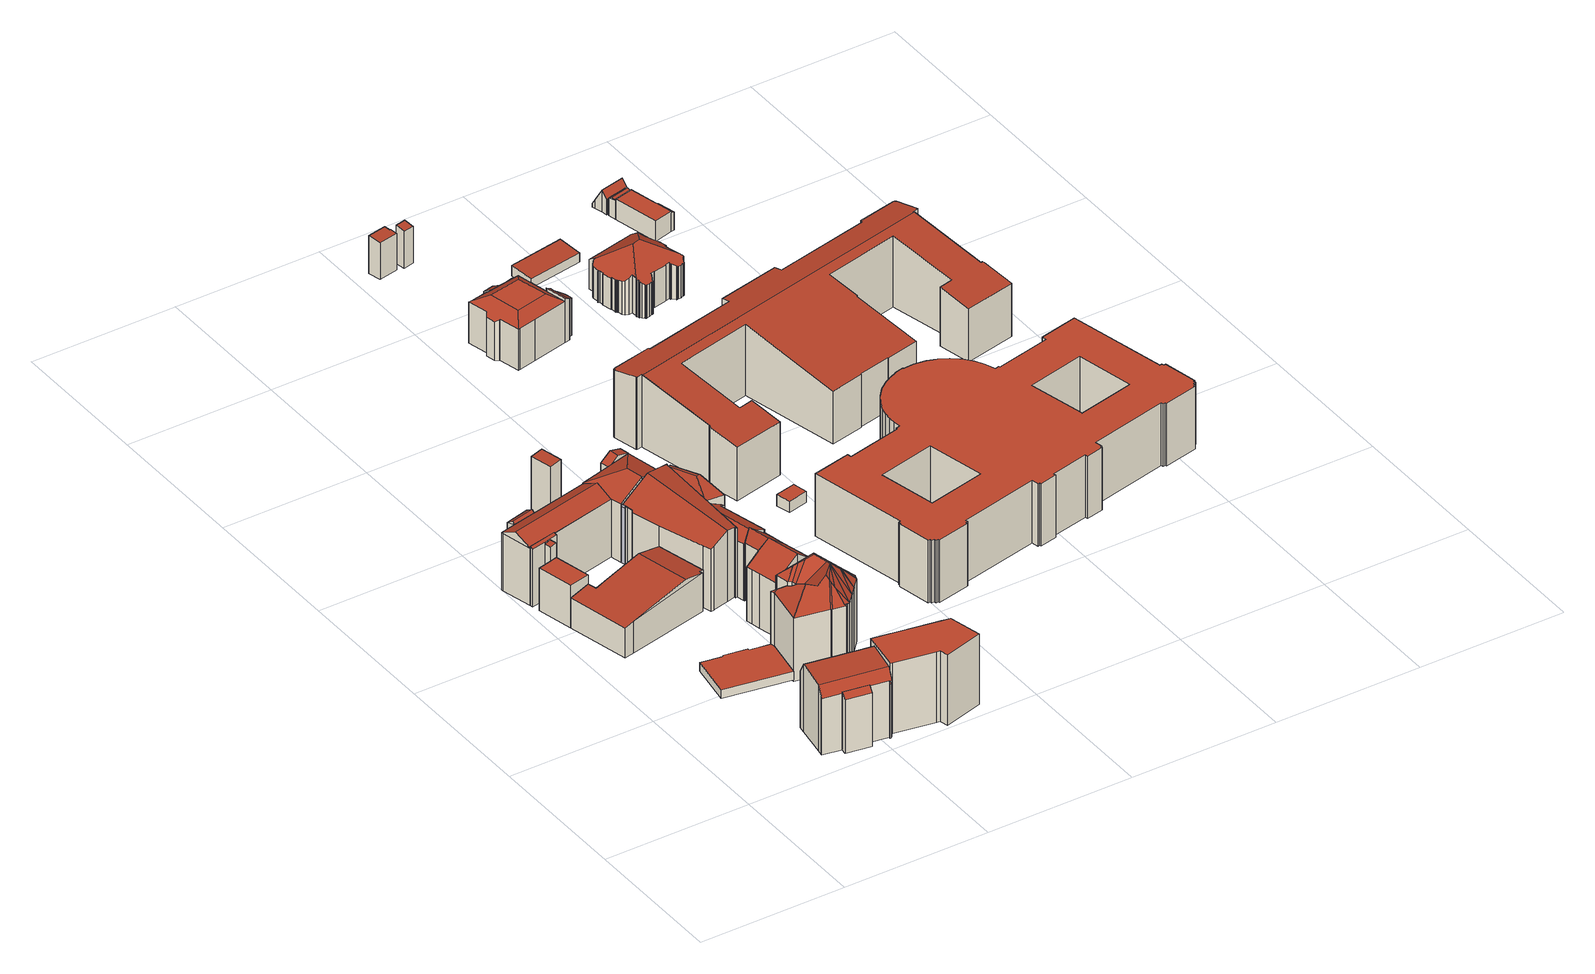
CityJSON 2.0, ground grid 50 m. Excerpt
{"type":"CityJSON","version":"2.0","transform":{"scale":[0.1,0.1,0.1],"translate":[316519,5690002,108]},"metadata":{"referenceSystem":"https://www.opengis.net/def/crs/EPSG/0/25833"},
"CityObjects":{
"building1":{"type":"Building","attributes":{"Gemeindeschluessel":14713000,"Geometrietyp2DReferenz":"3000","function":"31001_9998","roofType":"9999"},"children":["building1-1","building1-2"]},
"building1-1":{"type":"BuildingPart","attributes":{"Dachtyp_tdc":"tdcPolyFlatRoof","Dachneigung":34.8,"QualitaetDacherkennung":43,"Geometrietyp2DReferenz":"3000","roofType":"2100","measuredHeight":20.42},"parents":["building1"],"geometry":[{"type":"MultiSurface","lod":"2","boundaries":[[[0,1,2,3,4]],[[5,6,7,8,9]],[[6,0,4,7]],[[6,5,1,0]],[[4,3,8,7]],[[9,2,1,5]],[[9,8,3,2]]],"semantics":{"surfaces":[{"type":"WallSurface"},{"type":"RoofSurface"},{"type":"GroundSurface"},{"type":"ClosureSurface"}],"values":[0,0,0,1,2,0,3]}}]},
"building1-2":{"type":"BuildingPart","attributes":{"Dachtyp_tdc":"tdcCutGableRoof","Dachneigung":2.86,"QualitaetDacherkennung":53,"Geometrietyp2DReferenz":"3000","roofType":"9999","measuredHeight":24.01},"parents":["building1"],"geometry":[{"type":"MultiSurface","lod":"2","boundaries":[[[10,11,12,13]],[[11,14,15,12]],[[14,16,17,15]],[[16,18,19,17]],[[18,20,21,19]],[[20,22,23,21]],[[22,24,25,23]],[[24,26,27,25]],[[26,28,29,27]],[[28,30,31,29]],[[30,32,33,31]],[[32,34,35,33]],[[34,36,37,35]],[[36,38,39,37]],[[38,9,8,39]],[[2,40,41,3]],[[40,42,43,41]],[[42,44,45,43]],[[44,46,47,45]],[[46,10,13,47]],[[24,22,20,18,16,14,11,10,46]],[[44,42,40,2,9,38,36,34,32,30,28,26]],[[46,44,26,24]],[[13,12,15,17,19,21,23,25,27,29,31,33,35,37,39,8,3,41,43,45,47]],[[2,3,8,9]]],"semantics":{"surfaces":[{"type":"WallSurface"},{"type":"RoofSurface"},{"type":"GroundSurface"},{"type":"ClosureSurface"}],"values":[0,0,0,0,0,0,0,0,0,0,0,0,0,0,0,0,0,0,0,0,1,1,1,2,3]}}]},
"building2":{"type":"Building","attributes":{"Dachtyp_tdc":"tdcPolyFlatRoof","Gemeindeschluessel":14713000,"Dachneigung":0,"QualitaetDacherkennung":0,"Geometrietyp2DReferenz":"3000","BezugspunktDach":"2000","function":"31001_9998","measuredHeight":3},"geometry":[{"type":"MultiSurface","lod":"2","boundaries":[[[48,49,50,51,52,53,54,55,56,57,58]],[[58,57,59,60]],[[57,56,61,59]],[[56,55,62,61]],[[55,54,63,62]],[[54,53,64,63]],[[53,52,65,64]],[[52,51,66,65]],[[51,50,67,66]],[[50,49,68,67]],[[49,48,69,68]],[[48,58,60,69]],[[60,59,61,62,63,64,65,66,67,68,69]]],"semantics":{"surfaces":[{"type":"RoofSurface"},{"type":"WallSurface"},{"type":"GroundSurface"}],"values":[0,1,1,1,1,1,1,1,1,1,1,1,2]}}]},
"building3":{"type":"Building","attributes":{"name":"Hochschule für Musik und Theater Felix Mendelssohn Bartholdy","Dachtyp_tdc":"tdcFreeFormRoof","Gemeindeschluessel":14713000,"Dachneigung":10.02,"QualitaetDacherkennung":18,"Geometrietyp2DReferenz":"3000","function":"31001_3023","roofType":"5000","measuredHeight":14.96},"geometry":[{"type":"MultiSurface","lod":"2","boundaries":[[[70,71,72,73]],[[71,74,75,72]],[[74,76,77,75]],[[76,78,79,77]],[[78,80,81,79]],[[80,82,83,81]],[[82,84,85,83]],[[84,86,87,85]],[[86,70,73,87]],[[84,88,89,74,71,70,86]],[[88,82,80,78,76,89]],[[84,82,88]],[[76,74,89]],[[73,72,75,77,79,81,83,85,87]]],"semantics":{"surfaces":[{"type":"WallSurface"},{"type":"RoofSurface"},{"type":"GroundSurface"}],"values":[0,0,0,0,0,0,0,0,0,1,1,0,0,2]}}]},
"building4":{"type":"Building","attributes":{"name":"Hochschule für Musik und Theater Felix Mendelssohn Bartholdy","Gemeindeschluessel":14713000,"Geometrietyp2DReferenz":"3000","function":"31001_3023","roofType":"9999"},"children":["building4-1","building4-2","building4-3","building4-4","building4-5","building4-6","building4-7","building4-8","building4-9","building4-10"]},
"building4-1":{"type":"BuildingPart","attributes":{"Dachtyp_tdc":"tdcGableRoof","Dachneigung":28.05,"QualitaetDacherkennung":63,"Geometrietyp2DReferenz":"3000","roofType":"3100","measuredHeight":23.38},"parents":["building4"],"geometry":[{"type":"MultiSurface","lod":"2","boundaries":[[[90,91,92,93,94]],[[95,96,97,98]],[[99,100,101,102,103,104]],[[90,105,106,107,103,102,108,91]],[[109,104,103,107,110]],[[110,107,106]],[[95,100,99,96]],[[97,111,112,113,114,93,92,98]],[[109,110,112,111]],[[110,106,113,112]],[[106,105,115,114,113]],[[90,94,115,105]],[[94,93,114,115]],[[98,92,91,95]],[[96,99,104,109]],[[102,101,108]],[[108,101,100,95,91]],[[96,109,111,97]]],"semantics":{"surfaces":[{"type":"WallSurface"},{"type":"RoofSurface"},{"type":"GroundSurface"},{"type":"ClosureSurface"}],"values":[0,0,1,1,0,0,0,2,0,0,0,0,3,3,3,0,3,3]}}]},
"building4-2":{"type":"BuildingPart","attributes":{"Dachtyp_tdc":"tdcGableRoof","Dachneigung":24.59,"QualitaetDacherkennung":33,"Geometrietyp2DReferenz":"3000","roofType":"3100","measuredHeight":25.05},"parents":["building4"],"geometry":[{"type":"MultiSurface","lod":"2","boundaries":[[[116,117,118,119,120]],[[117,121,122,118]],[[121,123,122]],[[124,125,126,127,128]],[[125,129,130,126]],[[129,131,132,130]],[[131,133,134,132]],[[133,135,136,134]],[[135,137,138,136]],[[131,129,125,124,121,117,116,139]],[[139,140,141,142,143,144,145,146,137,135,133,131]],[[138,79,77,147,148,149,150,151,119,118,122,152,153,127,126,130,132,134,136]],[[137,146,79,138]],[[146,145,77,79]],[[145,144,147,77]],[[116,120,154,139]],[[120,119,151,154]],[[128,155,156,157,123,121,124]],[[128,127,153,155]],[[153,152,156,155]],[[152,122,123,157,156]],[[148,147,144,143]],[[142,149,148,143]],[[154,140,139]],[[151,150,141,140,154]],[[150,149,142,141]]],"semantics":{"surfaces":[{"type":"WallSurface"},{"type":"RoofSurface"},{"type":"GroundSurface"},{"type":"ClosureSurface"}],"values":[0,0,0,0,0,0,0,0,0,1,1,2,0,0,0,0,3,0,3,3,3,3,3,0,3,3]}}]},
"building4-3":{"type":"BuildingPart","attributes":{"Dachtyp_tdc":"tdcFreeFormRoof","Dachneigung":24.57,"QualitaetDacherkennung":44,"Geometrietyp2DReferenz":"3000","roofType":"5000","measuredHeight":23.37},"parents":["building4"],"geometry":[{"type":"MultiSurface","lod":"2","boundaries":[[[158,159,160,161]],[[159,162,163,160]],[[162,164,165,163]],[[164,166,167,165]],[[166,168,169,167]],[[168,170,171,169]],[[170,172,173,171]],[[172,128,127,173]],[[168,166,164,162,159,158,156,155]],[[155,128,172,170,168]],[[127,153,152,161,160,163,165,167,169,171,173]],[[153,127,128,155]],[[156,152,153,155]],[[158,161,152,156]]],"semantics":{"surfaces":[{"type":"WallSurface"},{"type":"RoofSurface"},{"type":"GroundSurface"},{"type":"ClosureSurface"}],"values":[0,0,0,0,0,0,0,0,1,1,2,3,3,3]}}]},
"building4-4":{"type":"BuildingPart","attributes":{"Dachtyp_tdc":"tdcHipAndGableRoof","Dachneigung":14.34,"QualitaetDacherkennung":18,"Geometrietyp2DReferenz":"3000","roofType":"5000","measuredHeight":25.74},"parents":["building4"],"geometry":[{"type":"MultiSurface","lod":"2","boundaries":[[[123,174,175,122]],[[174,176,177,175]],[[123,157,178]],[[176,174,179]],[[157,176,179,178]],[[174,123,178,179]],[[177,161,152,122,175]],[[161,177,176,157,156,158]],[[156,152,161,158]],[[152,156,157,123,122]]],"semantics":{"surfaces":[{"type":"WallSurface"},{"type":"RoofSurface"},{"type":"GroundSurface"},{"type":"ClosureSurface"}],"values":[0,0,1,0,1,1,2,0,3,3]}}]},
"building4-5":{"type":"BuildingPart","attributes":{"Dachtyp_tdc":"tdcPolyFlatRoof","Dachneigung":25.32,"QualitaetDacherkennung":26,"Geometrietyp2DReferenz":"3000","roofType":"2100","measuredHeight":20.83},"parents":["building4"],"geometry":[{"type":"MultiSurface","lod":"2","boundaries":[[[180,181,182,97,96,99]],[[181,183,184,182]],[[183,185,184]],[[186,187,188]],[[186,189,190,187]],[[189,191,104,109,111,190]],[[191,189,186,183,181,180]],[[97,182,184,187,190,111]],[[188,185,183,186]],[[188,187,184,185]],[[180,99,104,191]],[[99,96,109,104]],[[96,97,111,109]]],"semantics":{"surfaces":[{"type":"WallSurface"},{"type":"RoofSurface"},{"type":"GroundSurface"},{"type":"ClosureSurface"}],"values":[0,0,0,0,0,0,1,2,0,3,0,3,3]}}]},
"building4-6":{"type":"BuildingPart","attributes":{"Dachtyp_tdc":"tdcHipAndGableRoof","Dachneigung":24.42,"QualitaetDacherkennung":47,"Geometrietyp2DReferenz":"3000","roofType":"5000","measuredHeight":24.96},"parents":["building4"],"geometry":[{"type":"MultiSurface","lod":"2","boundaries":[[[192,193,194,147,144]],[[193,195,196,194]],[[195,197,198,199,196]],[[200,201,202,203,92,91]],[[204,120,119,205]],[[204,206,207,201,200,208]],[[200,108,101,209,210,197,195,193,192,211,197,210,212,208]],[[212,140,154,120,204,208]],[[149,199,148,147,194,196,199,149,98,92,203,205,119,151,150]],[[143,198,197,211]],[[199,149,142,198]],[[148,199,198,143]],[[198,142,210,197]],[[192,144,143,211]],[[144,147,148,143]],[[209,100,95,98,149,142,210]],[[200,91,108]],[[101,100,209]],[[91,92,98,95]],[[91,95,100,101,108]],[[207,202,201]],[[205,203,202,206,204]],[[206,202,207]],[[141,140,212]],[[151,119,120,154]],[[150,151,154,140,141]],[[210,142,141,212]],[[150,141,142,149]]],"semantics":{"surfaces":[{"type":"WallSurface"},{"type":"RoofSurface"},{"type":"GroundSurface"},{"type":"ClosureSurface"}],"values":[0,0,0,0,0,1,1,1,2,0,3,3,3,0,3,0,0,0,3,3,0,3,3,0,3,3,0,3]}}]},
"building4-7":{"type":"BuildingPart","attributes":{"Dachtyp_tdc":"tdcGableRoof","Dachneigung":31.39,"QualitaetDacherkennung":49,"Geometrietyp2DReferenz":"3000","roofType":"3100","measuredHeight":22.73},"parents":["building4"],"geometry":[{"type":"MultiSurface","lod":"2","boundaries":[[[213,214,204,205,215]],[[202,216,217,203]],[[216,213,215,217]],[[213,216,218]],[[214,213,218,219]],[[216,202,207,219,218]],[[215,205,203,217]],[[206,204,214]],[[202,203,205,204,206]],[[214,219,207,206]],[[206,207,202]]],"semantics":{"surfaces":[{"type":"WallSurface"},{"type":"RoofSurface"},{"type":"GroundSurface"},{"type":"ClosureSurface"}],"values":[0,0,0,0,1,1,2,0,3,0,3]}}]},
"building4-8":{"type":"BuildingPart","attributes":{"Dachtyp_tdc":"tdcPolyFlatRoof","Dachneigung":0,"QualitaetDacherkennung":86,"Geometrietyp2DReferenz":"3000","roofType":"1000","measuredHeight":14.94},"parents":["building4"],"geometry":[{"type":"MultiSurface","lod":"2","boundaries":[[[220,221,73,72]],[[221,222,223,73]],[[222,224,225,223]],[[226,220,72,227]],[[226,228,224,222,221,220]],[[72,73,223,225,229,227]],[[227,229,228,226]],[[229,225,224,228]]],"semantics":{"surfaces":[{"type":"WallSurface"},{"type":"RoofSurface"},{"type":"GroundSurface"},{"type":"ClosureSurface"}],"values":[0,0,0,0,1,2,0,3]}}]},
"building4-9":{"type":"BuildingPart","attributes":{"Dachtyp_tdc":"tdcPolyFlatRoof","Dachneigung":10.16,"QualitaetDacherkennung":16,"Geometrietyp2DReferenz":"3000","roofType":"2100","measuredHeight":20.12},"parents":["building4"],"geometry":[{"type":"MultiSurface","lod":"2","boundaries":[[[185,230,229,184]],[[230,228,229]],[[231,188,187,225,224]],[[231,230,185,188]],[[184,229,225,187]],[[184,187,188,185]],[[231,224,228,230]],[[224,225,229,228]]],"semantics":{"surfaces":[{"type":"WallSurface"},{"type":"RoofSurface"},{"type":"GroundSurface"},{"type":"ClosureSurface"}],"values":[0,0,0,1,2,3,0,3]}}]},
"building4-10":{"type":"BuildingPart","attributes":{"Dachtyp_tdc":"tdcGableRoof","Dachneigung":32.59,"QualitaetDacherkennung":8,"Geometrietyp2DReferenz":"3000","roofType":"3100","measuredHeight":20.95},"parents":["building4"],"geometry":[{"type":"MultiSurface","lod":"2","boundaries":[[[232,233,234,235]],[[233,94,93,234]],[[115,232,235,114]],[[94,233,236]],[[232,115,237]],[[233,232,237,236]],[[115,94,236,237]],[[235,234,93,114]],[[114,93,94,115]]],"semantics":{"surfaces":[{"type":"WallSurface"},{"type":"RoofSurface"},{"type":"GroundSurface"},{"type":"ClosureSurface"}],"values":[0,0,0,0,0,1,1,2,3]}}]},
"building5":{"type":"Building","attributes":{"Dachtyp_tdc":"tdcPolyFlatRoof","Gemeindeschluessel":14713000,"Dachneigung":0,"QualitaetDacherkennung":56,"Geometrietyp2DReferenz":"3000","function":"31001_9998","roofType":"1000","measuredHeight":25},"geometry":[{"type":"MultiSurface","lod":"2","boundaries":[[[238,239,240,241]],[[239,242,243,240]],[[242,244,245,243]],[[244,246,247,245]],[[246,248,249,247]],[[248,250,251,249]],[[250,252,253,251]],[[252,254,255,253]],[[254,256,257,255]],[[256,258,259,257]],[[258,260,261,259]],[[260,262,263,261]],[[262,238,241,263]],[[262,260,258,256,254,252,250,248,246,244,242,239,238]],[[241,240,243,245,247,249,251,253,255,257,259,261,263]]],"semantics":{"surfaces":[{"type":"WallSurface"},{"type":"RoofSurface"},{"type":"GroundSurface"}],"values":[0,0,0,0,0,0,0,0,0,0,0,0,0,1,2]}}]},
"building6":{"type":"Building","attributes":{"Dachtyp_tdc":"tdcFreeFormRoof","Gemeindeschluessel":14713000,"Dachneigung":42.74,"QualitaetDacherkennung":8,"Geometrietyp2DReferenz":"3000","function":"31001_9998","roofType":"5000","measuredHeight":28.98},"geometry":[{"type":"MultiSurface","lod":"2","boundaries":[[[264,265,266,267]],[[265,268,269,266]],[[268,270,271,269]],[[270,272,273,271]],[[272,274,275,273]],[[274,276,277,275]],[[276,278,279,277]],[[278,280,281,279]],[[280,282,283,281]],[[282,284,285,283]],[[284,286,287,285]],[[286,288,289,287]],[[288,290,291,289]],[[290,292,293,291]],[[292,294,295,293]],[[294,296,297,295]],[[296,298,299,297]],[[298,300,301,299]],[[300,302,303,301]],[[302,304,305,303]],[[304,306,307,305]],[[306,308,309,307]],[[308,310,311,309]],[[310,312,313,311]],[[312,314,315,313]],[[314,316,317,315]],[[316,318,319,317]],[[318,264,267,319]],[[320,321,318,316]],[[322,323,320,316,314]],[[322,314,312]],[[310,322,312]],[[308,322,310]],[[322,308,323]],[[324,304,302]],[[325,304,324]],[[326,304,325]],[[326,306,304]],[[327,306,326]],[[327,308,306]],[[327,323,308]],[[327,321,323]],[[321,327,328]],[[323,321,320]],[[329,324,302,300]],[[329,300,298]],[[325,324,329,298,296]],[[326,325,296,294]],[[330,331,327,326,294,292]],[[332,333,334,335,330,292,290]],[[332,290,288]],[[333,332,288,286]],[[334,333,286,284]],[[335,334,284,282]],[[331,330,335,282,280]],[[336,328,327,331,280,278]],[[337,338,336,278,276]],[[339,337,276,274]],[[340,339,274,272]],[[272,341,340]],[[270,341,272]],[[341,270,268]],[[341,268,265]],[[338,337,339,340,341,265,264]],[[321,328,336,338,264,318]],[[267,266,269,271,273,275,277,279,281,283,285,287,289,291,293,295,297,299,301,303,305,307,309,311,313,315,317,319]]],"semantics":{"surfaces":[{"type":"WallSurface"},{"type":"RoofSurface"},{"type":"GroundSurface"}],"values":[0,0,0,0,0,0,0,0,0,0,0,0,0,0,0,0,0,0,0,0,0,0,0,0,0,0,0,0,1,1,1,1,1,1,1,1,1,1,1,1,1,1,1,1,1,1,1,1,1,1,1,1,1,1,1,1,1,1,1,1,1,1,1,1,1,2]}}]},
"building7":{"type":"Building","attributes":{"name":"Wiener-Bau Hochschule für Wirtschaft, Technik und Kultur Leipzig","Gemeindeschluessel":14713000,"Dachtyp_tdc":"tdcPolyFlatRoof","Dachneigung":5.03,"QualitaetDacherkennung":50,"Geometrietyp2DReferenz":"3000","function":"31001_3023","roofType":"2100","measuredHeight":21.71},"geometry":[{"type":"MultiSurface","lod":"2","boundaries":[[[342,343,344,345]],[[343,346,347,344]],[[346,348,349,347]],[[348,342,345,349]],[[348,346,343,342]],[[345,344,347,349]]],"semantics":{"surfaces":[{"type":"WallSurface"},{"type":"RoofSurface"},{"type":"GroundSurface"}],"values":[0,0,0,0,1,2]}}]},
"building8":{"type":"Building","attributes":{"Gemeindeschluessel":14713000,"Geometrietyp2DReferenz":"3000","function":"31001_9998","roofType":"9999"},"children":["building8-1","building8-2"]},
"building8-1":{"type":"BuildingPart","attributes":{"Dachtyp_tdc":"tdcGableRoof","Dachneigung":30.84,"QualitaetDacherkennung":63,"Geometrietyp2DReferenz":"3000","roofType":"3100","measuredHeight":24.7},"parents":["building8"],"geometry":[{"type":"MultiSurface","lod":"2","boundaries":[[[350,351,352,353]],[[351,354,355,352]],[[354,356,357,355]],[[356,358,359,357]],[[358,360,361,359]],[[360,362,363,364,361]],[[365,366,367,368]],[[366,350,353,367]],[[369,362,360,358,356,354,351]],[[351,350,366,365,370,369]],[[353,352,355,357,359,361,364,371,372,368,367]],[[373,363,362,369]],[[371,364,363,373]],[[370,373,369]],[[365,368,372,370]],[[372,371,373,370]]],"semantics":{"surfaces":[{"type":"WallSurface"},{"type":"RoofSurface"},{"type":"GroundSurface"},{"type":"ClosureSurface"}],"values":[0,0,0,0,0,0,0,0,1,1,2,0,3,0,3,3]}}]},
"building8-2":{"type":"BuildingPart","attributes":{"Dachtyp_tdc":"tdcGableRoof","Dachneigung":39.2,"QualitaetDacherkennung":66,"Geometrietyp2DReferenz":"3000","roofType":"3100","measuredHeight":24.7},"parents":["building8"],"geometry":[{"type":"MultiSurface","lod":"2","boundaries":[[[374,375,376,377]],[[375,378,379,376]],[[378,380,381,379]],[[380,365,368,381]],[[363,382,383,364]],[[382,374,377,383]],[[370,365,380,378,375]],[[375,374,382,363,373,370]],[[377,376,379,381,368,372,371,364,383]],[[372,368,365,370]],[[363,364,371,373]],[[373,371,372,370]]],"semantics":{"surfaces":[{"type":"WallSurface"},{"type":"RoofSurface"},{"type":"GroundSurface"},{"type":"ClosureSurface"}],"values":[0,0,0,0,0,0,1,1,2,3,3,3]}}]},
"building9":{"type":"Building","attributes":{"Dachtyp_tdc":"tdcPolyFlatRoof","Gemeindeschluessel":14713000,"Dachneigung":0,"QualitaetDacherkennung":67,"Geometrietyp2DReferenz":"3000","function":"31001_9998","roofType":"1000","measuredHeight":3.95},"geometry":[{"type":"MultiSurface","lod":"2","boundaries":[[[384,385,386,387]],[[388,389,390,391]],[[387,386,389,388]],[[386,385,390,389]],[[385,384,391,390]],[[384,387,388,391]]],"semantics":{"surfaces":[{"type":"RoofSurface"},{"type":"GroundSurface"},{"type":"WallSurface"}],"values":[0,1,2,2,2,2]}}]},
"building10":{"type":"Building","attributes":{"name":"Hochschule für Musik und Theater Felix Mendelssohn Bartholdy Leipzig","Gemeindeschluessel":14713000,"Geometrietyp2DReferenz":"3000","function":"31001_3023","roofType":"9999"},"children":["building10-1","building10-2","building10-3","building10-4"]},
"building10-1":{"type":"BuildingPart","attributes":{"Dachtyp_tdc":"tdcPolyFlatRoof","Dachneigung":31.64,"QualitaetDacherkennung":21,"Geometrietyp2DReferenz":"3000","roofType":"2100","measuredHeight":14.48},"parents":["building10"],"geometry":[{"type":"MultiSurface","lod":"2","boundaries":[[[392,393,394,395]],[[393,396,397,394]],[[398,399,400,401]],[[399,402,403,400]],[[402,404,405,403]],[[404,406,407,405]],[[406,408,409,407]],[[408,410,411,409]],[[410,412,413,411]],[[412,392,395,413]],[[412,410,408,406,404,402,399,398,396,393,392]],[[395,394,397,401,400,403,405,407,409,411,413]],[[401,397,396,398]]],"semantics":{"surfaces":[{"type":"WallSurface"},{"type":"RoofSurface"},{"type":"GroundSurface"},{"type":"ClosureSurface"}],"values":[0,0,0,0,0,0,0,0,0,0,1,2,3]}}]},
"building10-2":{"type":"BuildingPart","attributes":{"Dachtyp_tdc":"tdcPolyFlatRoof","Dachneigung":34.23,"QualitaetDacherkennung":59,"Geometrietyp2DReferenz":"3000","roofType":"2100","measuredHeight":15.67},"parents":["building10"],"geometry":[{"type":"MultiSurface","lod":"2","boundaries":[[[414,415,416]],[[414,417,418,415]],[[417,419,420,421,418]],[[422,423,424,425,426]],[[423,427,428,424]],[[427,429,428]],[[427,423,422,419,417,414]],[[415,418,421,425,424,428]],[[426,420,419,422]],[[426,425,421,420]],[[414,416,429,427]],[[416,415,428,429]]],"semantics":{"surfaces":[{"type":"WallSurface"},{"type":"RoofSurface"},{"type":"GroundSurface"},{"type":"ClosureSurface"}],"values":[0,0,0,0,0,0,1,2,0,3,0,3]}}]},
"building10-3":{"type":"BuildingPart","attributes":{"Dachtyp_tdc":"tdcCutTentRoof","Dachneigung":0.096,"QualitaetDacherkennung":78,"Geometrietyp2DReferenz":"3000","roofType":"9999","measuredHeight":17.37},"parents":["building10"],"geometry":[{"type":"MultiSurface","lod":"2","boundaries":[[[430,431,398,401,432]],[[433,434,435,397,396]],[[434,436,437,435]],[[436,426,425,437]],[[420,438,439,421]],[[438,440,441,439]],[[440,442,443,441]],[[442,444,445,443]],[[444,446,447,445]],[[446,448,449,447]],[[448,450,451,449]],[[450,452,453,451]],[[452,454,455,453]],[[454,456,457,455]],[[456,458,457]],[[458,459,460,457]],[[459,430,432,460]],[[420,426,436,434,433,461,462]],[[442,440,438,420,462,463]],[[456,454,452,450,448,446,444,442,463,464]],[[433,431,430,459,458,456,464,461]],[[464,463,462,461]],[[432,401,397,435,437,425,421,439,441,443,445,447,449,451,453,455,457,460]],[[396,398,431,433]],[[396,397,401,398]],[[421,425,426,420]]],"semantics":{"surfaces":[{"type":"WallSurface"},{"type":"RoofSurface"},{"type":"GroundSurface"},{"type":"ClosureSurface"}],"values":[0,0,0,0,0,0,0,0,0,0,0,0,0,0,0,0,0,1,1,1,1,1,2,0,3,3]}}]},
"building10-4":{"type":"BuildingPart","attributes":{"Dachtyp_tdc":"tdcPolyFlatRoof","Dachneigung":36.09,"QualitaetDacherkennung":33,"Geometrietyp2DReferenz":"3000","roofType":"2100","measuredHeight":14.48},"parents":["building10"],"geometry":[{"type":"MultiSurface","lod":"2","boundaries":[[[429,465,466,428]],[[465,467,468,466]],[[467,469,470,468]],[[469,471,472,470]],[[471,473,474,472]],[[473,416,415,474]],[[416,473,471,469,467,465,429]],[[428,466,468,470,472,474,415]],[[428,415,416,429]]],"semantics":{"surfaces":[{"type":"WallSurface"},{"type":"RoofSurface"},{"type":"GroundSurface"},{"type":"ClosureSurface"}],"values":[0,0,0,0,0,0,1,2,3]}}]},
"building11":{"type":"Building","attributes":{"Dachtyp_tdc":"tdcPolyFlatRoof","Gemeindeschluessel":14713000,"Dachneigung":5.55,"QualitaetDacherkennung":27,"Geometrietyp2DReferenz":"3000","function":"31001_9998","roofType":"2100","measuredHeight":13.45},"geometry":[{"type":"MultiSurface","lod":"2","boundaries":[[[475,476,477,478]],[[476,479,480,477]],[[479,481,482,480]],[[481,483,484,482]],[[483,485,486,484]],[[485,475,478,486]],[[485,483,481,479,476,475]],[[478,477,480,482,484,486]]],"semantics":{"surfaces":[{"type":"WallSurface"},{"type":"RoofSurface"},{"type":"GroundSurface"}],"values":[0,0,0,0,0,0,1,2]}}]},
"building12":{"type":"Building","attributes":{"Dachtyp_tdc":"tdcPolyFlatRoof","Gemeindeschluessel":14713000,"Dachneigung":7.56,"QualitaetDacherkennung":48,"Geometrietyp2DReferenz":"3000","function":"31001_9998","roofType":"2100","measuredHeight":13.47},"geometry":[{"type":"MultiSurface","lod":"2","boundaries":[[[487,488,489,490]],[[488,491,492,489]],[[491,493,494,492]],[[493,487,490,494]],[[493,491,488,487]],[[490,489,492,494]]],"semantics":{"surfaces":[{"type":"WallSurface"},{"type":"RoofSurface"},{"type":"GroundSurface"}],"values":[0,0,0,0,1,2]}}]},
"building13":{"type":"Building","attributes":{"Gemeindeschluessel":14713000,"Dachtyp_tdc":"tdcPolyFlatRoof","Dachneigung":4.07,"QualitaetDacherkennung":66,"Geometrietyp2DReferenz":"3000","function":"31001_9998","roofType":"2100","measuredHeight":3.78},"geometry":[{"type":"MultiSurface","lod":"2","boundaries":[[[495,496,497,498]],[[496,499,500,497]],[[499,501,502,500]],[[501,495,498,502]],[[501,499,496,495]],[[498,497,500,502]]],"semantics":{"surfaces":[{"type":"WallSurface"},{"type":"RoofSurface"},{"type":"GroundSurface"}],"values":[0,0,0,0,1,2]}}]},
"building14":{"type":"Building","attributes":{"name":"Universitätsbibliothek Leipzig Bibliotheca Albertina","Dachtyp_tdc":"tdcPolyFlatRoof","Gemeindeschluessel":14713000,"Dachneigung":0,"QualitaetDacherkennung":11,"Geometrietyp2DReferenz":"3000","function":"31001_3023","roofType":"1000","measuredHeight":22.11},"geometry":[{"type":"MultiSurface","lod":"2","boundaries":[[[503,504,505,506]],[[504,507,508,505]],[[509,510,511,512]],[[510,513,514,511]],[[513,515,516,514]],[[515,517,518,516]],[[517,519,520,518]],[[519,521,522,520]],[[521,523,524,522]],[[523,525,526,524]],[[525,527,528,526]],[[527,529,530,528]],[[529,531,532,530]],[[531,533,534,532]],[[533,535,536,534]],[[535,537,538,536]],[[537,539,540,538]],[[539,541,542,540]],[[541,543,544,542]],[[543,545,546,544]],[[545,547,548,546]],[[547,549,550,548]],[[549,551,552,550]],[[551,553,554,552]],[[553,555,556,554]],[[555,557,558,556]],[[557,559,560,558]],[[559,561,562,560]],[[561,563,564,562]],[[563,565,566,564]],[[565,567,568,566]],[[567,569,570,568]],[[569,571,572,570]],[[571,573,574,572]],[[573,575,576,574]],[[575,577,578,576]],[[579,580,581,582]],[[580,583,584,581]],[[583,585,586,584]],[[585,587,588,586]],[[577,589,590,578]],[[589,591,592,590]],[[591,593,594,592]],[[593,595,596,594]],[[595,597,598,596]],[[597,599,600,598]],[[599,601,602,600]],[[601,603,604,602]],[[603,605,606,604]],[[605,607,608,606]],[[607,609,610,608]],[[609,611,612,610]],[[611,613,614,612]],[[613,615,616,614]],[[617,618,619,620]],[[618,621,622,619]],[[621,623,624,622]],[[623,617,620,624]],[[615,625,626,616]],[[625,627,628,626]],[[627,629,630,628]],[[629,631,632,630]],[[631,633,634,632]],[[633,635,636,634]],[[635,637,638,636]],[[637,639,640,638]],[[639,641,642,640]],[[641,643,644,642]],[[643,645,646,644]],[[645,647,648,646]],[[647,649,650,648]],[[649,579,582,650]],[[649,647,645,643,641,639,637,635,633,631,629,627,625,615,613,611,609,607,605,603,601,599,597,595,593,591,589,577,575,573,571,569,567,565,563,561,559,557,555,553,551,549,547,545,543,541,539,537,535,533,531,529,527,525,523,521,519,517,515,513,510,509,651,652,653,654,655,656,657,587,585,583,580,579],[617,623,621,618],[507,504,503,658]],[[582,581,584,586,588,659,660,661,662,663,664,665,512,511,514,516,518,520,522,524,526,528,530,532,534,536,538,540,542,544,546,548,550,552,554,556,558,560,562,564,566,568,570,572,574,576,578,590,592,594,596,598,600,602,604,606,608,610,612,614,616,626,628,630,632,634,636,638,640,642,644,646,648,650],[508,666,506,505],[620,619,622,624]],[[587,657,659,588]],[[657,656,660,659]],[[656,655,661,660]],[[655,654,662,661]],[[654,653,663,662]],[[653,652,664,663]],[[652,651,665,664]],[[651,509,512,665]],[[507,658,666,508]],[[658,503,506,666]]],"semantics":{"surfaces":[{"type":"WallSurface"},{"type":"RoofSurface"},{"type":"GroundSurface"}],"values":[0,0,0,0,0,0,0,0,0,0,0,0,0,0,0,0,0,0,0,0,0,0,0,0,0,0,0,0,0,0,0,0,0,0,0,0,0,0,0,0,0,0,0,0,0,0,0,0,0,0,0,0,0,0,0,0,0,0,0,0,0,0,0,0,0,0,0,0,0,0,0,0,1,2,0,0,0,0,0,0,0,0,0,0]}}]},
"building15":{"type":"Building","attributes":{"name":"Hochschule für Grafik und Buchkunst Leipzig","Dachtyp_tdc":"tdcFreeFormRoof","Gemeindeschluessel":14713000,"Dachneigung":10.23,"QualitaetDacherkennung":7,"Geometrietyp2DReferenz":"3000","function":"31001_3023","roofType":"5000","measuredHeight":25.74},"geometry":[{"type":"MultiSurface","lod":"2","boundaries":[[[667,668,669]],[[670,671,672]],[[673,674,675,676,677,678,679,680,681,682,683,684,685,686,687,688,689,690,691,692,693,694,695,696,697,698,699,700,701,702,703,704,705,706,707,708,709,710,711,712,713,714,715,716,717,718,719,720,721,722,723,724,725,726,727,728]],[[729,730,711,710]],[[730,731,712,711]],[[731,732,713,712]],[[732,733,714,713]],[[733,734,715,714]],[[734,735,716,715]],[[735,736,717,716]],[[736,737,718,717]],[[737,738,719,718]],[[738,739,720,719]],[[739,740,721,720]],[[740,741,722,721]],[[741,742,723,722]],[[742,743,724,723]],[[743,744,725,724]],[[744,745,726,725]],[[745,671,727,726]],[[671,670,728,727]],[[670,746,673,728]],[[741,740,739,738,737,736,735,734,733,732,731,730,729,747,748,749,750,751,752,753,754,755,667,669,672,671,745,744,743,742]],[[756,757,758,759,760,761,762,763,764,765,766,767,768,769,770,771,772,773,774,775,776,777,746,670,672,669,668,778,779,780]],[[758,757,694,693]],[[757,756,695,694]],[[756,780,696,695]],[[780,779,697,696]],[[779,778,698,697]],[[778,668,699,698]],[[668,667,700,699]],[[667,755,701,700]],[[755,754,702,701]],[[754,753,703,702]],[[753,752,704,703]],[[752,751,705,704]],[[751,750,706,705]],[[750,749,707,706]],[[749,748,708,707]],[[748,747,709,708]],[[747,729,710,709]],[[746,777,674,673]],[[777,776,675,674]],[[776,775,676,675]],[[775,774,677,676]],[[774,773,678,677]],[[773,772,679,678]],[[772,771,680,679]],[[771,770,681,680]],[[770,769,682,681]],[[769,768,683,682]],[[768,767,684,683]],[[767,766,685,684]],[[766,765,686,685]],[[765,764,687,686]],[[764,763,688,687]],[[763,762,689,688]],[[762,761,690,689]],[[761,760,691,690]],[[760,759,692,691]],[[759,758,693,692]]],"semantics":{"surfaces":[{"type":"WallSurface"},{"type":"GroundSurface"},{"type":"RoofSurface"}],"values":[0,0,1,0,0,0,0,0,0,0,0,0,0,0,0,0,0,0,0,0,0,0,2,2,0,0,0,0,0,0,0,0,0,0,0,0,0,0,0,0,0,0,0,0,0,0,0,0,0,0,0,0,0,0,0,0,0,0,0,0,0]}}]},
"building16":{"type":"Building","attributes":{"name":"Deutsches Literaturinstitut Leipzig","Dachtyp_tdc":"tdcFreeFormRoof","Gemeindeschluessel":14713000,"Dachneigung":34.43,"QualitaetDacherkennung":38,"Geometrietyp2DReferenz":"3000","function":"31001_9998","roofType":"5000","measuredHeight":18.11},"geometry":[{"type":"MultiSurface","lod":"2","boundaries":[[[781,782,783,784]],[[782,785,786,783]],[[785,787,788,786]],[[787,789,790,788]],[[789,791,792,790]],[[791,793,794,792]],[[793,795,796,794]],[[795,797,798,796]],[[797,799,800,798]],[[799,801,802,800]],[[801,803,804,802]],[[805,806,807,808,809,810,811,812,813,814,815,816,817,818,819,820,821,822,823,824,825,826,827]],[[828,829,830]],[[831,832,833,834,835,836,837,838,839,840,841,842,843,844,845,846,847,848,849,850,851,852,853,854]],[[818,817,855,856,857,845,844]],[[782,781,858,859,860,861,862,863,864,828,830,865,819,818,844,843,866,867,868,869,870,871,872,873,874,875,876,877,878,879,880,881,882,883,884,885,886,803,801,799,797,795,793,791,789,787,785]],[[842,866,843]],[[857,846,845]],[[816,855,817]],[[865,820,819]],[[829,865,830]],[[864,829,828]],[[804,887,888,889,890,891,892,893,894,895,896,897,898,899,900,901,902,903,904,905,906,907,908,909,910,911,912,913,914,915,916,917,918,919,920,921,922,923,924,925,926,927,928,929,930,931,932,933,934,935,936,937,938,939,940,941,942,943,944,945,946,947,948,949,950,951,952,953,954,955,956,957,958,959,960,784,783,786,788,790,792,794,796,798,800,802]],[[803,886,887,804]],[[886,885,888,887]],[[885,884,889,888]],[[884,883,890,889]],[[883,882,891,890]],[[882,881,892,891]],[[881,880,893,892]],[[880,879,894,893]],[[879,878,895,894]],[[878,877,896,895]],[[877,876,897,896]],[[876,875,898,897]],[[875,874,899,898]],[[874,873,900,899]],[[873,872,901,900]],[[872,871,902,901]],[[871,870,903,902]],[[870,869,904,903]],[[869,868,905,904]],[[868,867,906,905]],[[867,866,907,906]],[[866,842,908,907]],[[842,841,909,908]],[[841,840,910,909]],[[840,839,911,910]],[[839,838,912,911]],[[838,837,913,912]],[[837,836,914,913]],[[836,835,915,914]],[[835,834,916,915]],[[834,833,917,916]],[[833,832,918,917]],[[832,831,919,918]],[[831,854,920,919]],[[854,853,921,920]],[[853,852,922,921]],[[852,851,923,922]],[[851,850,924,923]],[[850,849,925,924]],[[849,848,926,925]],[[848,847,927,926]],[[847,846,928,927]],[[846,857,929,928]],[[857,856,930,929]],[[856,855,931,930]],[[855,816,932,931]],[[816,815,933,932]],[[815,814,934,933]],[[814,813,935,934]],[[813,812,936,935]],[[812,811,937,936]],[[811,810,938,937]],[[810,809,939,938]],[[809,808,940,939]],[[808,807,941,940]],[[807,806,942,941]],[[806,805,943,942]],[[805,827,944,943]],[[827,826,945,944]],[[826,825,946,945]],[[825,824,947,946]],[[824,823,948,947]],[[823,822,949,948]],[[822,821,950,949]],[[821,820,951,950]],[[820,865,952,951]],[[865,829,953,952]],[[829,864,954,953]],[[864,863,955,954]],[[863,862,956,955]],[[862,861,957,956]],[[861,860,958,957]],[[860,859,959,958]],[[859,858,960,959]],[[858,781,784,960]]],"semantics":{"surfaces":[{"type":"WallSurface"},{"type":"RoofSurface"},{"type":"GroundSurface"}],"values":[0,0,0,0,0,0,0,0,0,0,0,1,1,1,1,1,0,0,0,0,0,0,2,0,0,0,0,0,0,0,0,0,0,0,0,0,0,0,0,0,0,0,0,0,0,0,0,0,0,0,0,0,0,0,0,0,0,0,0,0,0,0,0,0,0,0,0,0,0,0,0,0,0,0,0,0,0,0,0,0,0,0,0,0,0,0,0,0,0,0,0,0,0,0,0,0,0,0]}}]},
"building17":{"type":"Building","attributes":{"Gemeindeschluessel":14713000,"Geometrietyp2DReferenz":"3000","function":"31001_9998","roofType":"9999"},"children":["building17-1","building17-2"]},
"building17-1":{"type":"BuildingPart","attributes":{"Dachtyp_tdc":"tdcPolyFlatRoof","Dachneigung":20.8,"QualitaetDacherkennung":44,"Geometrietyp2DReferenz":"3000","roofType":"2100","measuredHeight":6.8},"parents":["building17"],"geometry":[{"type":"MultiSurface","lod":"2","boundaries":[[[961,962,963,964]],[[962,965,966,963]],[[965,967,968,966]],[[967,965,962,961]],[[964,963,966,968]],[[964,968,967,961]]],"semantics":{"surfaces":[{"type":"WallSurface"},{"type":"RoofSurface"},{"type":"GroundSurface"},{"type":"ClosureSurface"}],"values":[0,0,0,1,2,3]}}]},
"building17-2":{"type":"BuildingPart","attributes":{"Dachtyp_tdc":"tdcPolyFlatRoof","Dachneigung":0,"QualitaetDacherkennung":67,"Geometrietyp2DReferenz":"3000","roofType":"1000","measuredHeight":7.08},"parents":["building17"],"geometry":[{"type":"MultiSurface","lod":"2","boundaries":[[[969,970,971,972]],[[970,973,961,964,971]],[[974,975,976,968,967]],[[975,969,972,976]],[[975,974,973,970,969]],[[972,971,964,968,976]],[[967,961,973,974]],[[967,968,964,961]]],"semantics":{"surfaces":[{"type":"WallSurface"},{"type":"RoofSurface"},{"type":"GroundSurface"},{"type":"ClosureSurface"}],"values":[0,0,0,0,1,2,0,3]}}]},
"building18":{"type":"Building","attributes":{"Dachtyp_tdc":"tdcFreeFormRoof","Gemeindeschluessel":14713000,"Dachneigung":32.68,"QualitaetDacherkennung":53,"Geometrietyp2DReferenz":"3000","function":"31001_9998","roofType":"5000","measuredHeight":6.99},"geometry":[{"type":"MultiSurface","lod":"2","boundaries":[[[977,978,979,972]],[[978,980,981,979]],[[980,982,983,981]],[[982,984,985,983]],[[984,986,971,985]],[[986,977,972,971]],[[977,986,987,988]],[[984,982,980,978,988,987]],[[978,977,988]],[[986,984,987]],[[972,979,981,983,985,971]]],"semantics":{"surfaces":[{"type":"WallSurface"},{"type":"RoofSurface"},{"type":"GroundSurface"}],"values":[0,0,0,0,0,0,1,1,0,0,2]}}]},
"building19":{"type":"Building","attributes":{"Dachtyp_tdc":"tdcGableRoof","Gemeindeschluessel":14713000,"Dachneigung":60,"QualitaetDacherkennung":6,"Geometrietyp2DReferenz":"3000","function":"31001_9998","roofType":"3100","measuredHeight":7.79},"geometry":[{"type":"MultiSurface","lod":"2","boundaries":[[[989,990,991,992]],[[990,993,994,991]],[[995,996,997,998,999]],[[999,993,990,989,995]],[[994,1000,1001,1002,1003,1004,992,991]],[[993,999,1000,994]],[[999,998,1001,1000]],[[998,997,1002,1001]],[[997,996,1003,1002]],[[996,995,1004,1003]],[[995,989,992,1004]]],"semantics":{"surfaces":[{"type":"WallSurface"},{"type":"RoofSurface"},{"type":"GroundSurface"}],"values":[0,0,1,1,2,0,0,0,0,0,0]}}]}
},
"vertices":[
[370,52,205],[373,72,219],[373,72,215],[373,72,15],[370,52,15],[460,58,219],[455,38,205],[455,38,15],[460,58,15],[460,58,215],
[334,232,216],[334,233,213],[334,233,15],[334,232,15],[379,226,213],[379,226,15],[379,224,216],[379,224,15],[509,202,217],[509,202,15],[509,204,212],[509,204,15],[555,196,213],[555,196,15],[551,171,255],[551,171,15],[533,68,250],[533,68,15],[531,59,237],[531,59,15],[529,46,214],[529,46,15],[525,46,214],[525,46,15],[524,42,206],[524,42,15],[521,42,206],[521,42,15],[521,48,215],[521,48,15],[309,82,214],[309,82,15],[310,87,222],[310,87,15],[313,104,250],[313,104,15],[330,208,255],[330,208,15],
[475,581,44],[472,594,44],[445,599,44],[405,605,44],[403,611,44],[326,624,44],[321,619,44],[280,626,44],[249,631,44],[225,481,44],[451,443,44],[225,481,14],[451,443,14],[249,631,14],[280,626,14],[321,619,14],[326,624,14],[403,611,14],[405,605,14],[445,599,14],[472,594,14],[475,581,14],
[62,1025,114],[134,1041,127],[134,1041,9],[62,1025,9],[141,1010,127],[141,1010,9],[398,1068,141],[398,1068,9],[439,897,141],[439,897,9],[424,894,144],[424,894,9],[427,882,144],[427,882,9],[145,818,121],[145,818,9],[110,810,114],[110,810,9],[356,866,159],[315,1049,159],
[135,1324,212],[332,1368,212],[332,1368,9],[135,1324,9],[135,1324,211],[357,1256,212],[124,1204,212],[124,1204,9],[357,1256,9],[124,1204,213],[357,1256,213],[356,1260,215],[345,1312,243],[13,1238,243],[26,1182,213],[55,1306,212],[1,1294,212],[2,1287,216],[333,1363,215],[26,1182,212],[2,1287,212],[26,1182,9],[2,1287,9],[1,1294,9],[55,1306,9],[55,1306,211],
[547,1273,248],[563,1277,245],[563,1277,9],[547,1273,9],[547,1273,223],[562,1267,245],[562,1267,9],[562,1267,243],[549,887,254],[544,886,255],[544,886,9],[549,887,9],[549,887,207],[543,891,255],[543,891,9],[515,884,260],[515,884,9],[456,870,233],[456,870,9],[456,868,233],[456,868,9],[446,868,228],[446,868,9],[481,1253,260],[469,1249,254],[458,1246,249],[366,1218,206],[376,1174,209],[375,1173,208],[398,1068,214],[439,897,226],[375,1173,9],[376,1174,9],[366,1218,9],[458,1246,9],[481,1253,9],[555,1063,9],[554,1007,9],[481,1253,249],[554,1007,243],[555,1063,236],[555,1063,244],
[609,1059,213],[614,1049,212],[614,1049,9],[609,1059,9],[598,1047,219],[598,1047,9],[638,877,219],[638,877,9],[637,876,220],[637,876,9],[587,865,243],[587,865,9],[557,858,208],[557,858,9],[556,863,208],[556,863,9],
[572,1271,242],[572,1271,9],[619,1058,243],[619,1058,9],[584,1153,267],[598,1153,267],
[124,1204,218],[126,1194,213],[126,1194,9],[99,1188,213],[99,1188,9],[99,1188,211],[77,1183,213],[77,1183,9],[77,1183,207],[28,1172,213],[28,1172,9],[26,1182,218],
[375,1173,215],[371,1191,215],[371,1191,9],[369,1201,215],[369,1201,9],[370,1201,216],[370,1201,207],[370,1201,9],[332,1368,215],[440,1393,219],[440,1393,213],[440,1393,9],[519,1410,222],[519,1410,9],[508,1408,222],[451,1395,219],[445,1305,259],[357,1256,215],[366,1218,216],[376,1174,216],[458,1246,259],
[512,1443,223],[519,1410,223],[512,1443,9],[433,1426,213],[433,1426,9],[471,1434,237],[478,1401,237],
[134,1041,159],[62,1025,159],[35,1148,159],[35,1148,9],[83,1159,159],[83,1159,9],[106,1164,159],[106,1164,9],[105,1164,159],[105,1164,9],
[105,1164,211],[83,1159,207],
[48,1335,206],[129,1354,206],[129,1354,9],[48,1335,9],[133,1333,219],[53,1315,219],
[695,4,266],[688,32,266],[688,32,16],[695,4,16],[677,34,266],[677,34,16],[540,58,266],[540,58,16],[531,59,266],[531,59,16],[555,196,266],[555,196,16],[603,188,266],[603,188,16],[642,181,266],[642,181,16],[744,163,266],[744,163,16],[774,157,266],[774,157,16],[782,156,266],[782,156,16],[804,152,266],[804,152,16],[829,41,266],[829,41,16],
[451,443,231],[475,581,231],[475,581,9],[451,443,9],[472,594,231],[472,594,9],[475,594,231],[475,594,9],[522,586,231],[522,586,9],[529,578,231],[529,578,9],[543,576,231],[543,576,9],[560,560,231],[560,560,9],[570,570,231],[570,570,9],[553,585,231],[553,585,9],[550,600,231],[550,600,9],[540,607,231],[540,607,9],[530,650,231],[530,650,9],[528,652,231],[528,652,9],[682,687,231],[682,687,9],[708,569,231],[708,569,9],[709,569,231],[709,569,9],[719,525,231],[719,525,9],[716,517,231],[716,517,9],[714,508,231],[714,508,9],[683,476,231],[683,476,9],[660,452,231],[660,452,9],[630,420,231],[630,420,9],[621,417,231],[621,417,9],[614,415,231],[614,415,9],[613,413,231],[613,413,9],[569,420,231],[569,420,9],[567,423,231],[567,423,9],[601,474,284],[601,480,288],[610,418,235],[606,458,271],[676,528,268],[673,529,271],[671,528,272],[640,537,298],[597,493,299],[679,528,266],[630,606,293],[651,570,282],[533,651,233],[570,627,262],[586,624,268],[602,613,281],[560,481,283],[519,526,279],[528,497,292],[508,541,267],[504,556,261],[486,581,241],
[275,1551,224],[318,1561,228],[318,1561,11],[275,1551,11],[335,1486,228],[335,1486,11],[292,1476,224],[292,1476,11],
[682,687,207],[618,672,260],[618,672,13],[682,687,13],[528,652,205],[528,652,13],[514,715,205],[514,715,13],[507,745,205],[507,745,13],[503,766,205],[503,766,13],[551,778,235],[551,778,157],[551,778,13],[655,802,208],[668,743,208],[668,743,13],[655,802,13],[592,787,260],[592,788,260],[592,787,13],[592,788,13],[592,787,258],
[557,858,214],[575,863,260],[575,863,13],[557,858,13],[637,876,208],[637,876,13],[638,877,208],[638,877,13],[569,802,214],[569,802,13],
[904,1147,57],[972,1162,57],[961,1211,57],[892,1196,57],[892,1196,17],[961,1211,17],[972,1162,17],[904,1147,17],
[782,2411,153],[799,2415,152],[799,2415,11],[782,2411,11],[800,2410,155],[800,2410,11],[694,2392,155],[694,2395,154],[694,2395,11],[694,2392,11],[688,2422,136],[688,2422,11],[726,2431,135],[726,2431,11],[727,2428,137],[727,2428,11],[732,2403,153],[732,2403,11],[752,2407,152],[752,2407,11],[782,2414,151],[782,2414,11],
[855,2241,156],[855,2241,11],[855,2241,155],[858,2229,156],[858,2229,11],[841,2225,167],[841,2225,156],[841,2225,11],[824,2299,167],[841,2303,156],[841,2303,11],[824,2299,11],[824,2299,156],[844,2291,156],[844,2291,11],[844,2291,155],
[681,2390,156],[694,2392,156],[681,2390,11],[800,2410,156],[808,2372,156],[808,2372,11],[810,2363,156],[810,2363,11],[719,2199,156],[719,2199,11],[657,2185,156],[657,2185,11],[650,2183,156],[650,2183,11],[634,2255,156],[634,2255,11],[632,2255,154],[632,2255,11],[621,2263,148],[621,2263,11],[614,2294,148],[614,2294,11],[621,2306,154],[621,2306,11],[622,2310,156],[622,2310,11],[607,2378,156],[607,2378,11],[607,2378,155],[680,2394,153],[680,2394,11],[768,2360,184],[792,2255,184],[681,2231,184],[657,2340,184],
[864,2296,140],[864,2296,11],[880,2287,131],[880,2287,11],[884,2284,128],[884,2284,11],[888,2263,128],[888,2263,11],[876,2245,140],[876,2245,11],
[568,2784,142],[558,2828,146],[558,2828,12],[568,2784,12],[622,2841,146],[622,2841,12],[626,2822,144],[626,2822,12],[630,2822,144],[630,2822,12],[635,2797,142],[635,2797,12],
[687,2834,147],[694,2800,142],[694,2800,12],[687,2834,12],[658,2793,142],[658,2793,12],[652,2827,147],[652,2827,12],
[1084,2618,52],[1097,2537,46],[1097,2537,14],[1084,2618,14],[908,2505,46],[908,2505,14],[894,2586,52],[894,2586,14],
[1716,839,234],[1911,883,234],[1911,883,13],[1716,839,13],[1867,1079,234],[1867,1079,13],[1835,1205,234],[1832,1221,234],[1832,1221,13],[1835,1205,13],[1962,1250,234],[1962,1250,13],[2037,915,234],[2037,915,13],[2045,917,234],[2045,917,13],[2047,909,234],[2047,909,13],[2053,910,234],[2053,910,13],[2078,796,234],[2078,796,13],[2074,794,234],[2074,794,13],[2075,786,234],[2075,786,13],[2067,784,234],[2067,784,13],[2068,776,234],[2068,776,13],[2061,774,234],[2061,774,13],[2062,768,234],[2062,768,13],[1946,743,234],[1946,743,13],[1944,748,234],[1944,748,13],[1937,747,234],[1937,747,13],[1934,754,234],[1934,754,13],[1667,694,234],[1667,694,13],[1672,670,234],[1672,670,13],[1667,668,234],[1667,668,13],[1668,662,234],[1668,662,13],[1609,649,234],[1609,649,13],[1607,658,234],[1607,658,13],[1479,630,234],[1479,630,13],[1480,621,234],[1480,621,13],[1421,608,234],[1421,608,13],[1419,614,234],[1419,614,13],[1413,612,234],[1413,612,13],[1408,637,234],[1408,637,13],[1138,576,234],[1138,576,13],[1139,568,234],[1139,568,13],[1132,566,234],[1132,566,13],[1133,560,234],[1133,560,13],[1019,535,234],[1019,535,13],[1408,1315,234],[1408,1312,234],[1408,1312,13],[1408,1315,13],[1447,1314,234],[1447,1314,13],[1485,1308,234],[1485,1308,13],[1518,1297,234],[1518,1297,13],[1017,540,234],[1017,540,13],[1010,539,234],[1010,539,13],[1008,546,234],[1008,546,13],[999,545,234],[999,545,13],[997,552,234],[997,552,13],[991,552,234],[991,552,13],[967,666,234],[967,666,13],[972,668,234],[972,668,13],[970,675,234],[970,675,13],[978,678,234],[978,678,13],[904,1012,234],[904,1012,13],[1035,1041,234],[1035,1041,13],[1038,1027,234],[1038,1027,13],[1226,1069,234],[1226,1069,13],[1258,943,234],[1062,899,234],[1062,899,13],[1258,943,13],[1105,703,234],[1105,703,13],[1302,747,234],[1302,747,13],[1226,1074,234],[1226,1074,13],[1240,1077,234],[1240,1077,13],[1237,1101,234],[1237,1101,13],[1237,1125,234],[1237,1125,13],[1240,1149,234],[1240,1149,13],[1245,1172,234],[1245,1172,13],[1258,1204,234],[1258,1204,13],[1276,1233,234],[1276,1233,13],[1301,1262,234],[1301,1262,13],[1332,1285,234],[1332,1285,13],[1355,1297,234],[1355,1297,13],[1379,1306,234],[1379,1306,13],[1379,1308,234],[1379,1308,13],[1646,1163,234],[1644,1167,234],[1630,1164,234],[1618,1198,234],[1600,1229,234],[1577,1257,234],[1549,1280,234],[1672,1035,234],[1549,1280,13],[1577,1257,13],[1600,1229,13],[1618,1198,13],[1630,1164,13],[1644,1167,13],[1646,1163,13],[1672,1035,13],
[732,1661,271],[792,1395,224],[733,1657,272],[1899,1643,224],[1839,1908,271],[1841,1903,272],[1904,1644,15],[1905,1640,15],[1907,1640,15],[1931,1532,15],[1757,1493,15],[1732,1605,15],[1779,1616,15],[1727,1845,15],[1466,1787,15],[1491,1676,15],[1488,1674,15],[1540,1441,15],[1427,1416,15],[1425,1418,15],[1316,1394,15],[1315,1391,15],[1202,1366,15],[1125,1710,15],[862,1651,15],[913,1421,15],[962,1432,15],[987,1322,15],[812,1283,15],[788,1389,15],[790,1391,15],[789,1395,15],[792,1395,15],[732,1661,15],[714,1657,15],[714,1660,15],[712,1660,15],[692,1744,15],[694,1744,15],[693,1749,15],[697,1749,15],[698,1751,15],[834,1781,15],[836,1774,15],[1159,1847,15],[1153,1875,15],[1367,1922,15],[1373,1895,15],[1700,1966,15],[1699,1972,15],[1701,1972,15],[1701,1975,15],[1834,2004,15],[1834,2003,15],[1838,2004,15],[1839,1999,15],[1841,1999,15],[1860,1917,15],[1857,1916,15],[1858,1912,15],[1839,1908,15],[1899,1643,15],[836,1774,256],[1159,1847,255],[1153,1875,250],[1367,1922,250],[1373,1895,255],[1700,1966,256],[1699,1972,255],[1701,1972,255],[1701,1975,254],[1834,2004,254],[1834,2003,254],[1838,2004,254],[1839,1999,255],[1841,1999,255],[1860,1917,270],[1857,1916,270],[1858,1912,271],[1904,1644,224],[834,1781,254],[698,1751,254],[697,1749,255],[693,1749,255],[694,1744,255],[692,1744,255],[712,1660,271],[714,1660,271],[714,1657,271],[812,1283,203],[987,1322,203],[962,1432,224],[913,1421,223],[862,1651,266],[1125,1710,266],[1202,1366,202],[1315,1391,202],[1316,1394,203],[1425,1418,203],[1427,1416,202],[1540,1441,202],[1488,1674,246],[1491,1676,246],[1466,1787,266],[1727,1845,266],[1779,1616,224],[1732,1605,224],[1757,1493,203],[1931,1532,203],[1907,1640,223],[1905,1640,223],[789,1395,224],[790,1391,223],[788,1389,223],
[1228,2217,135],[1225,2215,134],[1225,2215,19],[1228,2217,19],[1222,2216,135],[1222,2216,19],[1223,2219,136],[1223,2219,19],[1211,2229,143],[1211,2229,19],[1209,2228,143],[1209,2228,19],[1208,2234,147],[1208,2234,19],[1192,2229,146],[1192,2229,19],[1192,2228,145],[1192,2228,19],[1148,2219,146],[1148,2219,19],[1146,2220,147],[1146,2220,19],[1132,2218,147],[1132,2218,19],[1240,2371,135],[1236,2370,138],[1233,2385,137],[1225,2383,143],[1221,2400,142],[1225,2402,140],[1224,2405,140],[1220,2405,142],[1219,2407,142],[1223,2408,140],[1222,2412,140],[1218,2412,142],[1218,2414,142],[1158,2314,200],[1255,2248,149],[1243,2302,147],[1250,2305,142],[1248,2318,140],[1252,2319,138],[1258,2325,133],[1259,2343,128],[1255,2355,129],[1248,2367,131],[1260,2244,146],[1260,2245,146],[1259,2245,147],[1036,2280,129],[1039,2280,132],[1042,2266,132],[1040,2265,130],[1041,2261,131],[1043,2261,132],[1044,2257,133],[1047,2257,134],[1050,2243,135],[1056,2235,139],[1067,2231,146],[1078,2232,154],[1080,2218,154],[1129,2307,200],[1040,2373,143],[1035,2371,139],[1027,2363,132],[1025,2355,130],[1028,2334,130],[1024,2332,127],[1026,2329,127],[1029,2328,130],[1032,2314,130],[1029,2313,128],[1212,2439,124],[1040,2401,124],[1046,2374,143],[1238,2217,134],[1247,2222,135],[1249,2220,134],[1253,2223,135],[1251,2226,137],[1257,2238,143],[1261,2239,143],[1256,2245,147],[1081,2213,151],[1079,2212,151],[1080,2208,148],[1083,2208,148],[1084,2206,147],[1081,2204,146],[1082,2200,144],[1085,2202,144],[1089,2196,140],[1095,2192,137],[1095,2188,135],[1098,2187,134],[1100,2189,135],[1111,2190,134],[1120,2194,135],[1123,2193,134],[1126,2195,135],[1124,2198,137],[1129,2204,140],[1130,2211,144],[1133,2213,144],[1133,2213,19],[1130,2211,19],[1129,2204,19],[1124,2198,19],[1126,2195,19],[1123,2193,19],[1120,2194,19],[1111,2190,19],[1100,2189,19],[1098,2187,19],[1095,2188,19],[1095,2192,19],[1089,2196,19],[1085,2202,19],[1082,2200,19],[1081,2204,19],[1084,2206,19],[1083,2208,19],[1080,2208,19],[1079,2212,19],[1081,2213,19],[1078,2232,19],[1067,2231,19],[1056,2235,19],[1050,2243,19],[1047,2257,19],[1044,2257,19],[1043,2261,19],[1041,2261,19],[1040,2265,19],[1042,2266,19],[1039,2280,19],[1036,2280,19],[1029,2313,19],[1032,2314,19],[1029,2328,19],[1026,2329,19],[1024,2332,19],[1028,2334,19],[1025,2355,19],[1027,2363,19],[1035,2371,19],[1046,2374,19],[1040,2401,19],[1212,2439,19],[1218,2412,19],[1222,2412,19],[1223,2408,19],[1219,2407,19],[1220,2405,19],[1224,2405,19],[1225,2402,19],[1221,2400,19],[1225,2383,19],[1233,2385,19],[1236,2370,19],[1240,2371,19],[1248,2367,19],[1255,2355,19],[1259,2343,19],[1258,2325,19],[1252,2319,19],[1248,2318,19],[1250,2305,19],[1243,2302,19],[1256,2245,19],[1260,2245,19],[1261,2239,19],[1257,2238,19],[1251,2226,19],[1253,2223,19],[1249,2220,19],[1247,2222,19],[1238,2217,19],
[1384,2571,88],[1395,2573,83],[1395,2573,20],[1384,2571,20],[1409,2512,84],[1409,2512,20],[1398,2509,88],[1398,2509,20],
[1298,2650,91],[1362,2665,91],[1362,2665,20],[1298,2650,20],[1384,2571,91],[1398,2509,91],[1333,2494,91],[1333,2494,20],
[1298,2650,86],[1292,2677,82],[1292,2677,20],[1300,2679,81],[1300,2679,20],[1300,2681,80],[1300,2681,20],[1355,2693,80],[1355,2693,20],[1362,2665,86],[1359,2678,90],[1295,2664,90],
[1370,2700,76],[1291,2682,76],[1291,2682,21],[1370,2700,21],[1288,2681,75],[1288,2681,21],[1366,2719,99],[1357,2755,35],[1275,2738,33],[1278,2728,52],[1284,2701,99],[1284,2701,21],[1278,2728,21],[1275,2738,21],[1357,2755,21],[1366,2719,21]
]}
